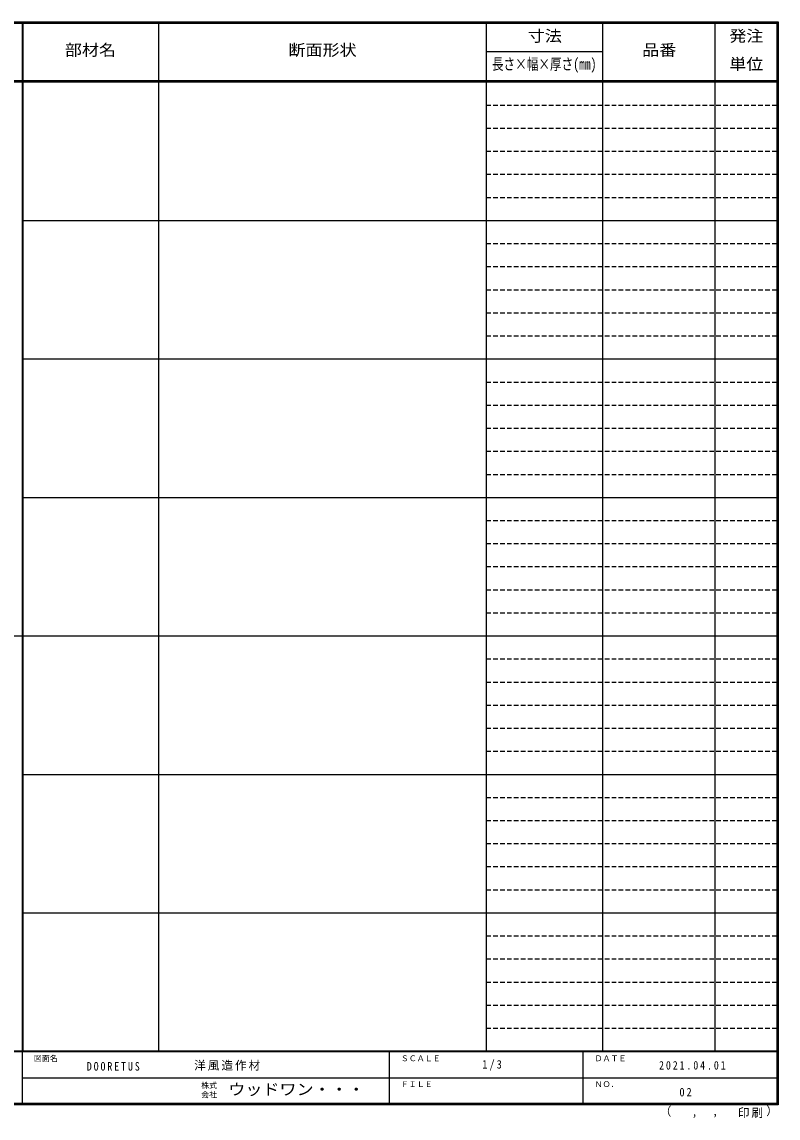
# Model space of a CAD drawing. Units: millimetres on the paper, enlarged 3 times. Extents: x -600 to 570, y -431 to 418.
# Drawn here: x -15 to 570, y -431 to 418 of the extents above; entities that cross this region are included whole.
import ezdxf
from ezdxf.enums import TextEntityAlignment as Align

# ---------------------------------------------------------------- set-up
doc = ezdxf.new("R2010")
doc.units = ezdxf.units.MM
doc.header["$LTSCALE"] = 3
doc.linetypes.add('DASHED1', pattern=[1.8, 1.2, -0.6])
doc.layers.add('F-1', color=7, linetype='DASHED1')
doc.layers.add('F-A', color=7, linetype='Continuous')
doc.styles.add('ＭＳ ゴシック', font='')
doc.styles.get('ＭＳ ゴシック').set_extended_font_data('MS Gothic')

msp = doc.modelspace()

# ---------------------------------------------------------------- linework, layer by layer
at = {"layer": 'F-1', "color": 6, "linetype": 'Continuous'}
for p, q in [((-600, 417.5), (570, 417.5)), ((-600, 417), (570, 417)), ((-600, 416.5), (570, 416.5)), ((-15, 417.5), (-15, -379.5)), ((-14.5, 417.505), (-14.5, -379.5)), ((569, 417.5), (569, -420.5)), ((569.5, 417.5), (569.5, -420.5)), ((570, 417.5), (570, -420.5)), ((570, 372), (-600, 372)), ((570, 371), (-600, 371)), ((570, -379), (-600, -379)), ((570, -379.5), (-600, -379.5)), ((-15, -379.5), (-15, -419.5)), ((269, -379.5), (269, -419.5)), ((419, -379.5), (419, -419.5)), ((-15, -399.5), (569, -399.501)), ((570, -419.5), (-600, -419.5)), ((570, -420), (-600, -420)), ((570, -420.5), (-600, -420.5))]:
    msp.add_line(p, q, dxfattribs=at)
at = {"layer": 'F-1', "linetype": 'Continuous'}
for p, q in [((90.5, 417.505), (90.5, -379.5)), ((344, 417.5), (344, -379)), ((434, 417.5), (434, -379.505)), ((521, 417.5), (521, -379.505)), ((344, 394.745), (434, 394.745)), ((-14.5, 263.857), (569, 263.857)), ((-14.5, 156.714), (569, 156.714)), ((-14.5, 49.571), (569, 49.571)), ((-599, -57.571), (569, -57.571)), ((-14.5, -164.714), (569, -164.714)), ((-14.5, -271.857), (569, -271.857))]:
    msp.add_line(p, q, dxfattribs=at)
at = {"layer": 'F-1'}
for p, q in [((344, 353.143), (569, 353.143)), ((344, 335.286), (569, 335.286)), ((344, 317.429), (569, 317.429)), ((344, 299.571), (569, 299.571)), ((344, 281.714), (569, 281.714)), ((344, 246), (569, 246)), ((344, 228.143), (569, 228.143)), ((344, 210.286), (569, 210.286)), ((344, 192.429), (569, 192.429)), ((344, 174.571), (569, 174.571)), ((344, 138.857), (569, 138.857)), ((344, 121), (569, 121)), ((344, 103.143), (569, 103.143)), ((344, 85.286), (569, 85.286)), ((344, 67.429), (569, 67.429)), ((344, 31.714), (569, 31.714)), ((344, 13.857), (569, 13.857)), ((344, -4), (569, -4)), ((344, -21.857), (569, -21.857)), ((344, -39.714), (569, -39.714)), ((344, -75.429), (569, -75.429)), ((344, -93.286), (569, -93.286)), ((344, -111.143), (569, -111.143)), ((344, -129), (569, -129)), ((344, -146.857), (569, -146.857)), ((344, -182.571), (569, -182.571)), ((344, -200.429), (569, -200.429)), ((344, -218.286), (569, -218.286)), ((344, -236.143), (569, -236.143)), ((344, -254), (569, -254)), ((344, -289.714), (569, -289.714)), ((344, -307.571), (569, -307.571)), ((344, -325.429), (569, -325.429)), ((344, -343.286), (569, -343.286)), ((344, -361.143), (569, -361.143))]:
    msp.add_line(p, q, dxfattribs=at)

# ---------------------------------------------------------------- texts
at = {"layer": 'F-1', "style": 'ＭＳ ゴシック'}
for s, width, p in [('寸法', 1.1, (376.25, 399.62)), ('発注', 1.1, (532.25, 399.62)), ('品番', 1.1, (464.75, 388.745)), ('長さ×幅×厚さ(㎜)', 0.75, (348.5, 377.875)), ('単位', 1.1, (532.25, 377.87))]:
    msp.add_text(s, height=8.798, dxfattribs=dict(at, width=width)).set_placement(p, align=Align.BOTTOM_LEFT)
at = {"layer": 'F-A', "style": 'ＭＳ ゴシック', "width": 1.1}
for s, p in [('部材名', (18, 388.75)), ('断面形状', (191, 388.75)), ('ウッドワン・・・', (144.5, -415.5))]:
    msp.add_text(s, height=8.798, dxfattribs=at).set_placement(p, align=Align.BOTTOM_LEFT)
at = {"layer": 'F-A', "style": 'ＭＳ ゴシック'}
for s, height, p in [('図面名', 4.399, (-6, -388)), ('ＳＣＡＬＥ', 4.399, (278, -388)), ('ＤＡＴＥ', 4.399, (428, -388)), ('株式', 4.399, (123.5, -408.9)), ('ＦＩＬＥ', 4.399, (278, -408)), ('ＮＯ．', 4.399, (428, -408)), ('会社', 4.399, (123.5, -416.1)), ('（', 6.598, (478.403, -430.831)), ('）', 6.598, (560.84, -430.413)), (',', 6.598, (503.128, -430.831)), (',', 6.598, (519.02, -430.553))]:
    msp.add_text(s, height=height, dxfattribs=at).set_placement(p, align=Align.BOTTOM_LEFT)
at = {"layer": 'F-A', "char_height": 6.598, "attachment_point": 7, "style": 'ＭＳ ゴシック'}
for s, insert in [('\\T1.39;\\W0.85;DOORETUS', (35, -394.079)), ('\\T1.17;洋風造作材', (118.042, -394)), ('\\T1.38;\\W0.9;1/3', (341, -394)), ('\\T1.39;\\W0.85;2021.04.01', (477.875, -393.25)), ('\\T1.36;\\W0.9;02', (493.625, -414)), ('\\T1.17;印刷', (538.815, -430.692))]:
    msp.add_mtext(s, dxfattribs=dict(at, insert=insert))

doc.saveas('drawing.dxf')
